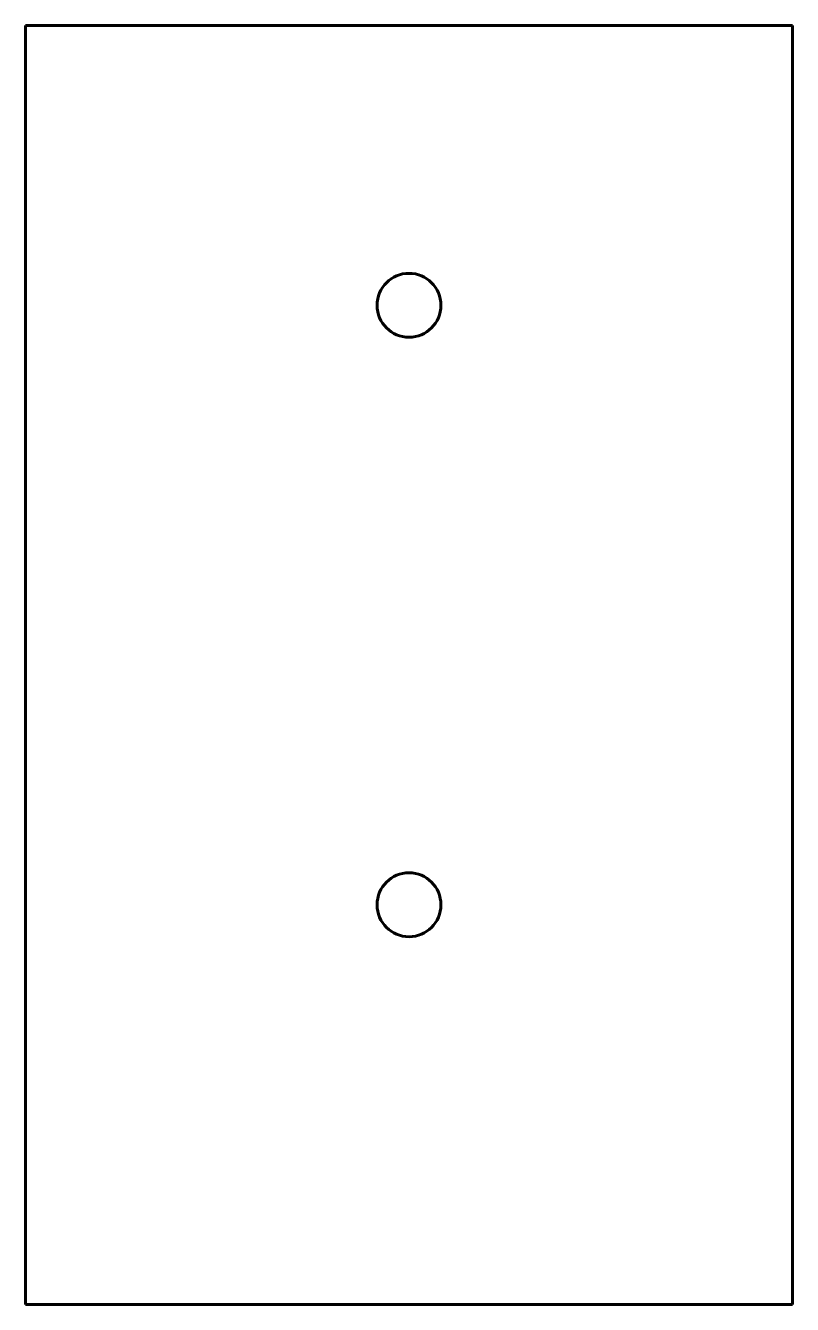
# Model space of a CAD drawing. Header units: millimetres. Extents: x -67 to 125, y -120 to 200.
import ezdxf

# ---------------------------------------------------------------- set-up
doc = ezdxf.new("R2010")
doc.units = ezdxf.units.MM
doc.linetypes.add('K5LT_BASIC', pattern=[0])
doc.layers.add('Системный слой', color=7, linetype='Continuous')

# ---------------------------------------------------------------- blocks, each defined once
blk = doc.blocks.new('U0')
at = {"layer": 'Системный слой', "color": 5, "linetype": 'K5LT_BASIC', "lineweight": 60, "true_color": 0x0000ff}
for p, q in [((-67.02, 200.18), (124.98, 200.18)), ((-67.02, -119.82), (-67.02, 200.18)), ((124.98, 200.18), (124.98, -119.82)), ((124.98, -119.82), (-67.02, -119.82))]:
    blk.add_line(p, q, dxfattribs=at)

msp = doc.modelspace()

# ---------------------------------------------------------------- linework, layer by layer
at = {"layer": 'Системный слой', "color": 5, "linetype": 'K5LT_BASIC', "lineweight": 60, "true_color": 0x0000ff}
for centre in [(28.98, 130.18), (28.98, -19.82)]:
    msp.add_circle(centre, 8, dxfattribs=at)

# ---------------------------------------------------------------- block references
at = {"layer": 'Системный слой'}
msp.add_blockref('U0', (0, 0), dxfattribs=at)

doc.saveas('drawing.dxf')
